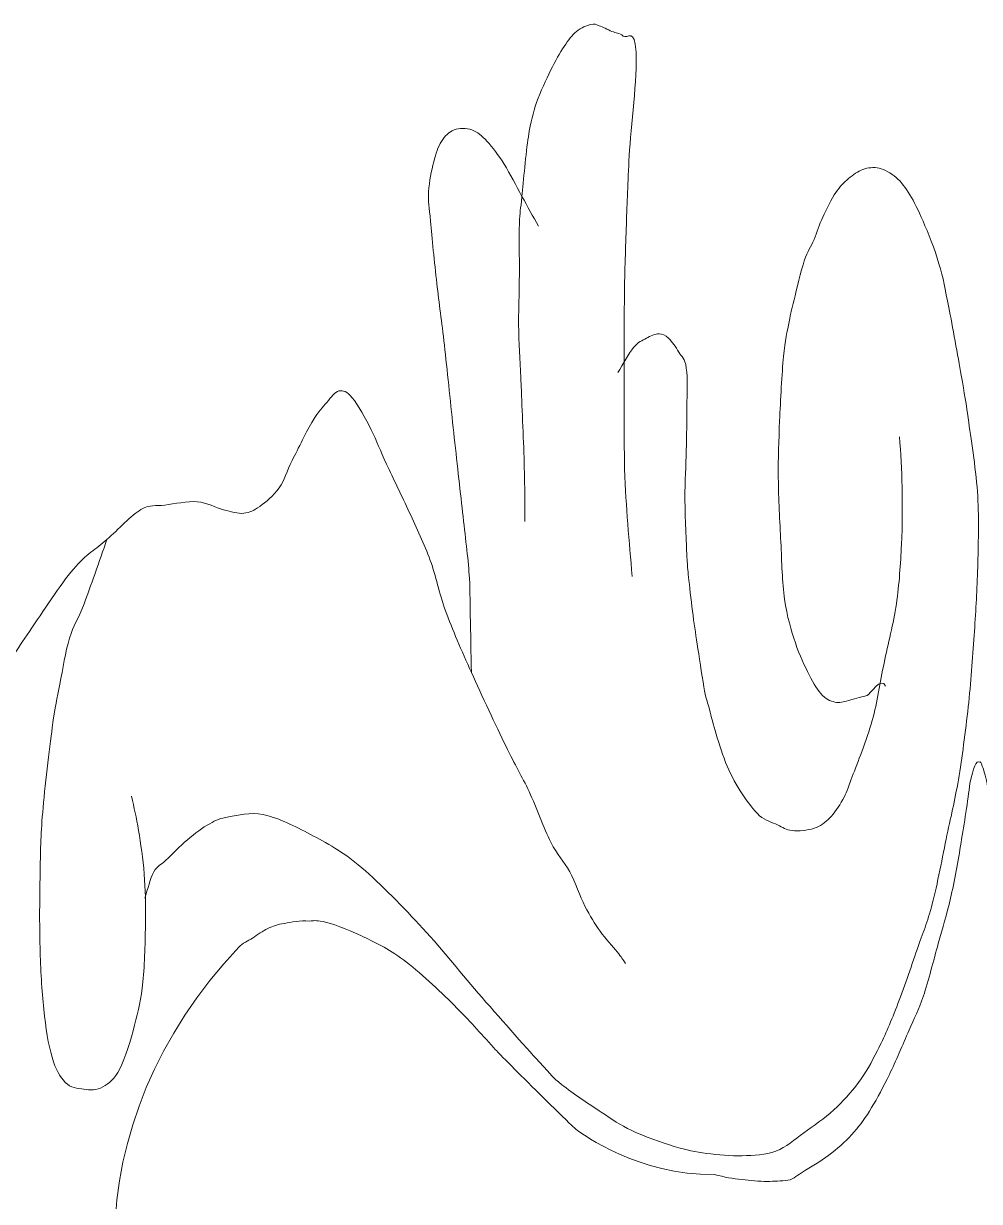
# Model space of a CAD drawing. Header units: millimetres. Extents: x -201 to 216, y -156 to 135.
# Drawn here: x 30.3 to 43.98, y 30.95 to 47.8 of the extents above; entities that cross this region are included whole.
import ezdxf

# ---------------------------------------------------------------- set-up
doc = ezdxf.new("R2010")
doc.units = ezdxf.units.MM
doc.header["$MEASUREMENT"] = 0
doc.layers.add('Camada 1', color=7, linetype='Continuous')

msp = doc.modelspace()

# ---------------------------------------------------------------- linework, layer by layer
at = {"layer": 'Camada 1', "color": 250, "lineweight": 9}
for points, knots in [([(37.4739, 40.6751), (37.4711, 40.9371), (37.4742, 41.1387), (37.4654, 41.4612), (37.4654, 41.4612), (37.4565, 41.7836), (37.4342, 42.2855), (37.4208, 42.6076), (37.4208, 42.6076), (37.4074, 42.9297), (37.3894, 43.1248), (37.3851, 43.3937), (37.3851, 43.3937), (37.3807, 43.6625), (37.3931, 43.956), (37.3948, 44.2125), (37.3948, 44.2125), (37.3965, 44.4691), (37.3891, 44.7453), (37.3953, 44.9331), (37.3953, 44.9331), (37.4016, 45.121), (37.4106, 45.1187), (37.432, 45.3262), (37.432, 45.3262), (37.4533, 45.5336), (37.4879, 45.9508), (37.5234, 46.1778), (37.5234, 46.1778), (37.559, 46.4048), (37.5883, 46.5092), (37.6419, 46.6691), (37.6419, 46.6691), (37.6956, 46.829), (37.7766, 46.9938), (37.8421, 47.1277), (37.8421, 47.1277), (37.9076, 47.2615), (37.9727, 47.3785), (38.0345, 47.4717), (38.0345, 47.4717), (38.0963, 47.5649), (38.1482, 47.6333), (38.2123, 47.6856), (38.2123, 47.6856), (38.2763, 47.7378), (38.3632, 47.7705), (38.4173, 47.7842), (38.4173, 47.7842), (38.4714, 47.798), (38.4856, 47.7843), (38.5357, 47.7678), (38.5357, 47.7678), (38.5858, 47.7514), (38.6602, 47.7102), (38.7178, 47.6856), (38.7178, 47.6856), (38.7755, 47.6609), (38.8237, 47.6694), (38.8817, 47.6198), (38.8817, 47.6198), (38.9397, 47.5701), (39.0456, 47.7527), (39.0637, 47.3894), (39.0637, 47.3894), (39.0817, 47.0261), (38.99, 46.3203), (38.9669, 45.9088), (38.9669, 45.9088), (38.9438, 45.4974), (38.9368, 45.2591), (38.9252, 44.9218), (38.9252, 44.9218), (38.9136, 44.5845), (38.9019, 44.2971), (38.8971, 43.8855), (38.8971, 43.8855), (38.8922, 43.4738), (38.8954, 42.8638), (38.896, 42.4542), (38.896, 42.4542), (38.8966, 42.0447), (38.8924, 41.7316), (38.9006, 41.4284), (38.9006, 41.4284), (38.9089, 41.1252), (38.9275, 40.8991), (38.9455, 40.6423), (38.9455, 40.6423), (38.9634, 40.3855), (38.9875, 40.1401), (39.0085, 39.889)], [0, 0, 0, 0, 0.0416667, 0.0416667, 0.0416667, 0.0416667, 0.0833333, 0.0833333, 0.0833333, 0.0833333, 0.125, 0.125, 0.125, 0.125, 0.1666667, 0.1666667, 0.1666667, 0.1666667, 0.2083333, 0.2083333, 0.2083333, 0.2083333, 0.25, 0.25, 0.25, 0.25, 0.2916667, 0.2916667, 0.2916667, 0.2916667, 0.3333333, 0.3333333, 0.3333333, 0.3333333, 0.375, 0.375, 0.375, 0.375, 0.4166667, 0.4166667, 0.4166667, 0.4166667, 0.4583333, 0.4583333, 0.4583333, 0.4583333, 0.5, 0.5, 0.5, 0.5, 0.5416667, 0.5416667, 0.5416667, 0.5416667, 0.5833333, 0.5833333, 0.5833333, 0.5833333, 0.625, 0.625, 0.625, 0.625, 0.6666667, 0.6666667, 0.6666667, 0.6666667, 0.7083333, 0.7083333, 0.7083333, 0.7083333, 0.75, 0.75, 0.75, 0.75, 0.7916667, 0.7916667, 0.7916667, 0.7916667, 0.8333333, 0.8333333, 0.8333333, 0.8333333, 0.875, 0.875, 0.875, 0.875, 0.9166667, 0.9166667, 0.9166667, 0.9166667, 1, 1, 1, 1]), ([(37.6678, 44.9004), (37.5892, 45.0423), (37.5136, 45.1788), (37.432, 45.3262), (37.432, 45.3262), (37.3503, 45.4736), (37.2612, 45.6536), (37.178, 45.7847), (37.178, 45.7847), (37.0947, 45.9159), (37.0103, 46.0302), (36.9329, 46.1123), (36.9329, 46.1123), (36.8556, 46.1944), (36.7942, 46.2487), (36.715, 46.2761), (36.715, 46.2761), (36.6359, 46.3034), (36.5339, 46.3035), (36.4607, 46.2761), (36.4607, 46.2761), (36.3875, 46.2486), (36.3283, 46.1902), (36.2789, 46.1123), (36.2789, 46.1123), (36.2294, 46.0344), (36.2006, 45.9397), (36.1697, 45.8175), (36.1697, 45.8175), (36.1387, 45.6952), (36.1049, 45.545), (36.0967, 45.3917), (36.0967, 45.3917), (36.0884, 45.2383), (36.1041, 45.1845), (36.1236, 44.9659), (36.1236, 44.9659), (36.1431, 44.7472), (36.1807, 44.3764), (36.2138, 44.0815), (36.2138, 44.0815), (36.2469, 43.7866), (36.283, 43.5411), (36.3221, 43.1971), (36.3221, 43.1971), (36.3612, 42.8532), (36.4063, 42.4056), (36.4484, 42.018), (36.4484, 42.018), (36.4905, 41.6304), (36.5371, 41.2155), (36.5747, 40.8716), (36.5747, 40.8716), (36.6123, 40.5277), (36.6543, 40.2132), (36.6739, 39.9545), (36.6739, 39.9545), (36.6936, 39.6957), (36.6858, 39.5723), (36.6916, 39.3321), (36.6916, 39.3321), (36.6975, 39.0919), (36.7033, 38.7862), (36.7092, 38.5133)], [0, 0, 0, 0, 0.0588235, 0.0588235, 0.0588235, 0.0588235, 0.1176471, 0.1176471, 0.1176471, 0.1176471, 0.1764706, 0.1764706, 0.1764706, 0.1764706, 0.2352941, 0.2352941, 0.2352941, 0.2352941, 0.2941176, 0.2941176, 0.2941176, 0.2941176, 0.3529412, 0.3529412, 0.3529412, 0.3529412, 0.4117647, 0.4117647, 0.4117647, 0.4117647, 0.4705882, 0.4705882, 0.4705882, 0.4705882, 0.5294118, 0.5294118, 0.5294118, 0.5294118, 0.5882353, 0.5882353, 0.5882353, 0.5882353, 0.6470588, 0.6470588, 0.6470588, 0.6470588, 0.7058824, 0.7058824, 0.7058824, 0.7058824, 0.7647059, 0.7647059, 0.7647059, 0.7647059, 0.8235294, 0.8235294, 0.8235294, 0.8235294, 0.8823529, 0.8823529, 0.8823529, 0.8823529, 1, 1, 1, 1]), ([(42.6318, 38.3167), (42.5746, 38.4709), (42.4092, 38.1966), (42.3683, 38.1857), (42.3683, 38.1857), (42.3274, 38.1748), (42.1956, 38.1366), (42.123, 38.1202), (42.123, 38.1202), (42.0503, 38.1038), (41.9975, 38.0765), (41.9322, 38.0875), (41.9322, 38.0875), (41.8668, 38.0984), (41.798, 38.1196), (41.7324, 38.1857), (41.7324, 38.1857), (41.6668, 38.2518), (41.6071, 38.3546), (41.5419, 38.4805), (41.5419, 38.4805), (41.4767, 38.6065), (41.4018, 38.7573), (41.3424, 38.9391), (41.3424, 38.9391), (41.2829, 39.1209), (41.2241, 39.3137), (41.1884, 39.5614), (41.1884, 39.5614), (41.1527, 39.8091), (41.1494, 40.0906), (41.1345, 40.3803), (41.1345, 40.3803), (41.1196, 40.6699), (41.1017, 41.0063), (41.0989, 41.2974), (41.0989, 41.2974), (41.0961, 41.5885), (41.1053, 41.8263), (41.1176, 42.1163), (41.1176, 42.1163), (41.13, 42.4062), (41.15, 42.7946), (41.1728, 43.0334), (41.1728, 43.0334), (41.1957, 43.2721), (41.2282, 43.3967), (41.2535, 43.5324), (41.2535, 43.5324), (41.2788, 43.6681), (41.2882, 43.6997), (41.3243, 43.845), (41.3243, 43.845), (41.3605, 43.9904), (41.4226, 44.2591), (41.4705, 44.4043), (41.4705, 44.4043), (41.5185, 44.5494), (41.5655, 44.6044), (41.6096, 44.7086), (41.6096, 44.7086), (41.6537, 44.8128), (41.6829, 44.9169), (41.7351, 45.0294), (41.7351, 45.0294), (41.7873, 45.1419), (41.8603, 45.2903), (41.9221, 45.3824), (41.9221, 45.3824), (41.9839, 45.4745), (42.0398, 45.5249), (42.1044, 45.5798), (42.1044, 45.5798), (42.169, 45.6347), (42.2363, 45.6868), (42.3094, 45.7114), (42.3094, 45.7114), (42.3825, 45.7361), (42.4625, 45.7471), (42.5417, 45.7279), (42.5417, 45.7279), (42.6209, 45.7087), (42.7099, 45.6596), (42.783, 45.5963), (42.783, 45.5963), (42.8561, 45.533), (42.914, 45.4541), (42.9786, 45.3496), (42.9786, 45.3496), (43.0432, 45.2451), (43.0997, 45.1361), (43.1696, 44.9712), (43.1696, 44.9712), (43.2394, 44.8064), (43.335, 44.5697), (43.3968, 44.3626), (43.3968, 44.3626), (43.4586, 44.1554), (43.4845, 44.0036), (43.5375, 43.7374), (43.5375, 43.7374), (43.5905, 43.4712), (43.6668, 43.0411), (43.7144, 42.7669), (43.7144, 42.7669), (43.762, 42.4926), (43.7837, 42.3814), (43.8232, 42.0924), (43.8232, 42.0924), (43.8627, 41.8033), (43.9294, 41.3881), (43.951, 41.0354), (43.951, 41.0354), (43.9727, 40.6826), (43.9581, 40.3432), (43.9503, 40.02), (43.9503, 40.02), (43.9424, 39.6967), (43.9256, 39.4253), (43.9042, 39.1029), (43.9042, 39.1029), (43.8827, 38.7804), (43.8584, 38.4324), (43.8216, 38.0875), (43.8216, 38.0875), (43.7849, 37.7426), (43.7365, 37.3574), (43.6846, 37.0393), (43.6846, 37.0393), (43.6327, 36.7212), (43.5752, 36.4934), (43.5114, 36.1877), (43.5114, 36.1877), (43.4475, 35.882), (43.3735, 35.4797), (43.3017, 35.2051), (43.3017, 35.2051), (43.2299, 34.9305), (43.1681, 34.7957), (43.0832, 34.55), (43.0832, 34.55), (42.9982, 34.3043), (42.886, 33.9715), (42.7919, 33.7311), (42.7919, 33.7311), (42.6977, 33.4907), (42.61, 33.2892), (42.5189, 33.1088), (42.5189, 33.1088), (42.4277, 32.9284), (42.3508, 32.7925), (42.246, 32.6502), (42.246, 32.6502), (42.1412, 32.508), (42.0219, 32.3774), (41.8914, 32.2572), (41.8914, 32.2572), (41.761, 32.137), (41.6021, 32.0279), (41.4643, 31.9296), (41.4643, 31.9296), (41.3264, 31.8314), (41.2116, 31.7223), (41.0644, 31.6676), (41.0644, 31.6676), (40.9171, 31.6129), (40.7479, 31.6076), (40.5829, 31.6021), (40.5829, 31.6021), (40.4178, 31.5966), (40.2362, 31.613), (40.0742, 31.6349), (40.0742, 31.6349), (39.9122, 31.6567), (39.7896, 31.6785), (39.611, 31.7331), (39.611, 31.7331), (39.4323, 31.7877), (39.1766, 31.8805), (39.0025, 31.9624), (39.0025, 31.9624), (38.8284, 32.0443), (38.7331, 32.1153), (38.5667, 32.2244), (38.5667, 32.2244), (38.4002, 32.3336), (38.1522, 32.4974), (38.0038, 32.6175), (38.0038, 32.6175), (37.8554, 32.7376), (37.8767, 32.7267), (37.677, 32.945), (37.677, 32.945), (37.4773, 33.1634), (37.0916, 33.6001), (36.8057, 33.9277), (36.8057, 33.9277), (36.5198, 34.2552), (36.2476, 34.6046), (35.9616, 34.9103), (35.9616, 34.9103), (35.6756, 35.216), (35.3567, 35.5434), (35.0902, 35.7619), (35.0902, 35.7619), (34.8236, 35.9805), (34.5909, 36.1004), (34.3638, 36.2205), (34.3638, 36.2205), (34.1367, 36.3406), (33.9162, 36.4443), (33.7281, 36.4825), (33.7281, 36.4825), (33.54, 36.5207), (33.3648, 36.4716), (33.2376, 36.4497), (33.2376, 36.4497), (33.1103, 36.4279), (33.0635, 36.4061), (32.965, 36.3515), (32.965, 36.3515), (32.8664, 36.2969), (32.7514, 36.2096), (32.6469, 36.1222), (32.6469, 36.1222), (32.5423, 36.0349), (32.4181, 35.9038), (32.3378, 35.8274), (32.3378, 35.8274), (32.2575, 35.751), (32.2162, 35.7558), (32.1651, 35.6636), (32.1651, 35.6636), (32.1139, 35.5715), (32.0801, 35.4125), (32.0376, 35.287)], [0, 0, 0, 0, 0.0166667, 0.0166667, 0.0166667, 0.0166667, 0.0333333, 0.0333333, 0.0333333, 0.0333333, 0.05, 0.05, 0.05, 0.05, 0.0666667, 0.0666667, 0.0666667, 0.0666667, 0.0833333, 0.0833333, 0.0833333, 0.0833333, 0.1, 0.1, 0.1, 0.1, 0.1166667, 0.1166667, 0.1166667, 0.1166667, 0.1333333, 0.1333333, 0.1333333, 0.1333333, 0.15, 0.15, 0.15, 0.15, 0.1666667, 0.1666667, 0.1666667, 0.1666667, 0.1833333, 0.1833333, 0.1833333, 0.1833333, 0.2, 0.2, 0.2, 0.2, 0.2166667, 0.2166667, 0.2166667, 0.2166667, 0.2333333, 0.2333333, 0.2333333, 0.2333333, 0.25, 0.25, 0.25, 0.25, 0.2666667, 0.2666667, 0.2666667, 0.2666667, 0.2833333, 0.2833333, 0.2833333, 0.2833333, 0.3, 0.3, 0.3, 0.3, 0.3166667, 0.3166667, 0.3166667, 0.3166667, 0.3333333, 0.3333333, 0.3333333, 0.3333333, 0.35, 0.35, 0.35, 0.35, 0.3666667, 0.3666667, 0.3666667, 0.3666667, 0.3833333, 0.3833333, 0.3833333, 0.3833333, 0.4, 0.4, 0.4, 0.4, 0.4166667, 0.4166667, 0.4166667, 0.4166667, 0.4333333, 0.4333333, 0.4333333, 0.4333333, 0.45, 0.45, 0.45, 0.45, 0.4666667, 0.4666667, 0.4666667, 0.4666667, 0.4833333, 0.4833333, 0.4833333, 0.4833333, 0.5, 0.5, 0.5, 0.5, 0.5166667, 0.5166667, 0.5166667, 0.5166667, 0.5333333, 0.5333333, 0.5333333, 0.5333333, 0.55, 0.55, 0.55, 0.55, 0.5666667, 0.5666667, 0.5666667, 0.5666667, 0.5833333, 0.5833333, 0.5833333, 0.5833333, 0.6, 0.6, 0.6, 0.6, 0.6166667, 0.6166667, 0.6166667, 0.6166667, 0.6333333, 0.6333333, 0.6333333, 0.6333333, 0.65, 0.65, 0.65, 0.65, 0.6666667, 0.6666667, 0.6666667, 0.6666667, 0.6833333, 0.6833333, 0.6833333, 0.6833333, 0.7, 0.7, 0.7, 0.7, 0.7166667, 0.7166667, 0.7166667, 0.7166667, 0.7333333, 0.7333333, 0.7333333, 0.7333333, 0.75, 0.75, 0.75, 0.75, 0.7666667, 0.7666667, 0.7666667, 0.7666667, 0.7833333, 0.7833333, 0.7833333, 0.7833333, 0.8, 0.8, 0.8, 0.8, 0.8166667, 0.8166667, 0.8166667, 0.8166667, 0.8333333, 0.8333333, 0.8333333, 0.8333333, 0.85, 0.85, 0.85, 0.85, 0.8666667, 0.8666667, 0.8666667, 0.8666667, 0.8833333, 0.8833333, 0.8833333, 0.8833333, 0.9, 0.9, 0.9, 0.9, 0.9166667, 0.9166667, 0.9166667, 0.9166667, 0.9333333, 0.9333333, 0.9333333, 0.9333333, 0.95, 0.95, 0.95, 0.95, 0.9666667, 0.9666667, 0.9666667, 0.9666667, 1, 1, 1, 1]), ([(38.8017, 42.8041), (38.8775, 42.9242), (38.9605, 43.0821), (39.0291, 43.1644), (39.0291, 43.1644), (39.0977, 43.2467), (39.1503, 43.2627), (39.2109, 43.2954), (39.2109, 43.2954), (39.2715, 43.3282), (39.3393, 43.3609), (39.3926, 43.3609), (39.3926, 43.3609), (39.446, 43.3609), (39.4816, 43.3393), (39.5288, 43.2954), (39.5288, 43.2954), (39.576, 43.2515), (39.6316, 43.17), (39.674, 43.0989), (39.674, 43.0989), (39.7165, 43.0277), (39.7607, 43.018), (39.7829, 42.8696), (39.7829, 42.8696), (39.805, 42.7212), (39.7917, 42.5096), (39.7915, 42.3128), (39.7915, 42.3128), (39.7914, 42.116), (39.7867, 41.9088), (39.782, 41.6904), (39.782, 41.6904), (39.7773, 41.4721), (39.7617, 41.2564), (39.7633, 41.0026), (39.7633, 41.0026), (39.7649, 40.7488), (39.7818, 40.3723), (39.7914, 40.1764), (39.7914, 40.1764), (39.8011, 39.9806), (39.8061, 39.9723), (39.8208, 39.831), (39.8208, 39.831), (39.8355, 39.6896), (39.8581, 39.4925), (39.8796, 39.3292), (39.8796, 39.3292), (39.9011, 39.1659), (39.9223, 39.0317), (39.9498, 38.8521), (39.9498, 38.8521), (39.9774, 38.6726), (40.0177, 38.3964), (40.045, 38.2516), (40.045, 38.2516), (40.0724, 38.1069), (40.0859, 38.0913), (40.1131, 37.9884), (40.1131, 37.9884), (40.1404, 37.8856), (40.166, 37.7703), (40.2085, 37.6343), (40.2085, 37.6343), (40.2509, 37.4983), (40.3051, 37.317), (40.3675, 37.1737), (40.3675, 37.1737), (40.43, 37.0304), (40.5038, 36.897), (40.5813, 36.7789), (40.5813, 36.7789), (40.6588, 36.6607), (40.747, 36.5405), (40.8315, 36.4662), (40.8315, 36.4662), (40.9161, 36.3919), (41.0091, 36.3702), (41.0864, 36.3346), (41.0864, 36.3346), (41.1638, 36.299), (41.2084, 36.2606), (41.2959, 36.2524), (41.2959, 36.2524), (41.3833, 36.2443), (41.5203, 36.2551), (41.6101, 36.2853), (41.6101, 36.2853), (41.7, 36.3155), (41.7647, 36.3645), (41.8334, 36.4334), (41.8334, 36.4334), (41.9021, 36.5022), (41.966, 36.5973), (42.0203, 36.6966), (42.0203, 36.6966), (42.0745, 36.7958), (42.087, 36.8373), (42.1572, 37.0256), (42.1572, 37.0256), (42.2273, 37.2138), (42.3643, 37.5524), (42.4407, 37.8254), (42.4407, 37.8254), (42.5171, 38.0985), (42.554, 38.3717), (42.6117, 38.6501), (42.6117, 38.6501), (42.6695, 38.9286), (42.7451, 39.2089), (42.7871, 39.4959), (42.7871, 39.4959), (42.8292, 39.7829), (42.8465, 40.0669), (42.8604, 40.3475), (42.8604, 40.3475), (42.8744, 40.6282), (42.8745, 40.9083), (42.8701, 41.1664), (42.8701, 41.1664), (42.8658, 41.4244), (42.8463, 41.6468), (42.8344, 41.887)], [0, 0, 0, 0, 0.03125, 0.03125, 0.03125, 0.03125, 0.0625, 0.0625, 0.0625, 0.0625, 0.09375, 0.09375, 0.09375, 0.09375, 0.125, 0.125, 0.125, 0.125, 0.15625, 0.15625, 0.15625, 0.15625, 0.1875, 0.1875, 0.1875, 0.1875, 0.21875, 0.21875, 0.21875, 0.21875, 0.25, 0.25, 0.25, 0.25, 0.28125, 0.28125, 0.28125, 0.28125, 0.3125, 0.3125, 0.3125, 0.3125, 0.34375, 0.34375, 0.34375, 0.34375, 0.375, 0.375, 0.375, 0.375, 0.40625, 0.40625, 0.40625, 0.40625, 0.4375, 0.4375, 0.4375, 0.4375, 0.46875, 0.46875, 0.46875, 0.46875, 0.5, 0.5, 0.5, 0.5, 0.53125, 0.53125, 0.53125, 0.53125, 0.5625, 0.5625, 0.5625, 0.5625, 0.59375, 0.59375, 0.59375, 0.59375, 0.625, 0.625, 0.625, 0.625, 0.65625, 0.65625, 0.65625, 0.65625, 0.6875, 0.6875, 0.6875, 0.6875, 0.71875, 0.71875, 0.71875, 0.71875, 0.75, 0.75, 0.75, 0.75, 0.78125, 0.78125, 0.78125, 0.78125, 0.8125, 0.8125, 0.8125, 0.8125, 0.84375, 0.84375, 0.84375, 0.84375, 0.875, 0.875, 0.875, 0.875, 0.90625, 0.90625, 0.90625, 0.90625, 0.9375, 0.9375, 0.9375, 0.9375, 1, 1, 1, 1]), ([(26.2882, 36.3515), (26.2609, 36.2095), (26.2307, 36.1074), (26.2061, 35.9257), (26.2061, 35.9257), (26.1816, 35.744), (26.15, 35.4888), (26.1421, 35.2706), (26.1421, 35.2706), (26.1342, 35.0524), (26.1431, 34.8586), (26.1598, 34.6483), (26.1598, 34.6483), (26.1765, 34.4379), (26.2006, 34.1599), (26.2411, 34.0259), (26.2411, 34.0259), (26.2815, 33.892), (26.3152, 33.9768), (26.3772, 33.9277), (26.3772, 33.9277), (26.4393, 33.8785), (26.5215, 33.7532), (26.6133, 33.7311), (26.6133, 33.7311), (26.705, 33.7091), (26.8219, 33.7474), (26.9222, 33.7966), (26.9222, 33.7966), (27.0224, 33.8459), (27.0826, 33.8894), (27.213, 34.0259), (27.213, 34.0259), (27.3435, 34.1625), (27.531, 34.3696), (27.704, 34.6155), (27.704, 34.6155), (27.877, 34.8615), (28.0934, 35.2213), (28.2497, 35.4999), (28.2497, 35.4999), (28.406, 35.7785), (28.4786, 35.9911), (28.6409, 36.286), (28.6409, 36.286), (28.8032, 36.5809), (29.0139, 36.9247), (29.223, 37.2686), (29.223, 37.2686), (29.4322, 37.6125), (29.7021, 38.0438), (29.8961, 38.3495), (29.8961, 38.3495), (30.0901, 38.6552), (30.2006, 38.829), (30.3872, 39.1029), (30.3872, 39.1029), (30.5737, 39.3767), (30.8303, 39.773), (31.0155, 39.9925), (31.0155, 39.9925), (31.2007, 40.2119), (31.3353, 40.2751), (31.4961, 40.4172), (31.4961, 40.4172), (31.657, 40.5593), (31.842, 40.7633), (31.9805, 40.8454), (31.9805, 40.8454), (32.1189, 40.9274), (32.1888, 40.8893), (32.3234, 40.9079), (32.3234, 40.9079), (32.458, 40.9266), (32.6481, 40.9682), (32.7879, 40.9573), (32.7879, 40.9573), (32.9278, 40.9464), (33.0505, 40.8695), (33.1613, 40.8421), (33.1613, 40.8421), (33.2721, 40.8148), (33.3659, 40.7845), (33.4527, 40.7927), (33.4527, 40.7927), (33.5395, 40.8009), (33.596, 40.831), (33.6805, 40.8915), (33.6805, 40.8915), (33.765, 40.9519), (33.8803, 41.044), (33.9585, 41.1547), (33.9585, 41.1547), (34.0367, 41.2653), (34.0651, 41.3892), (34.1455, 41.5495), (34.1455, 41.5495), (34.2259, 41.7097), (34.3582, 41.9778), (34.4409, 42.1163), (34.4409, 42.1163), (34.5237, 42.2547), (34.5788, 42.3073), (34.641, 42.3783), (34.641, 42.3783), (34.7031, 42.4493), (34.7519, 42.5309), (34.8137, 42.5421), (34.8137, 42.5421), (34.8755, 42.5532), (34.9264, 42.5375), (35.0044, 42.4438), (35.0044, 42.4438), (35.0823, 42.3501), (35.1948, 42.1438), (35.2765, 41.9852), (35.2765, 41.9852), (35.3583, 41.8266), (35.4035, 41.6904), (35.4942, 41.4939), (35.4942, 41.4939), (35.5849, 41.2974), (35.7164, 41.0354), (35.8207, 40.8061), (35.8207, 40.8061), (35.925, 40.5768), (36.0335, 40.3539), (36.1199, 40.1182), (36.1199, 40.1182), (36.2064, 39.8826), (36.2389, 39.6659), (36.3374, 39.3976), (36.3374, 39.3976), (36.4359, 39.1294), (36.5656, 38.8354), (36.7092, 38.5133), (36.7092, 38.5133), (36.8528, 38.1912), (37.0614, 37.749), (37.1989, 37.4651), (37.1989, 37.4651), (37.3365, 37.1813), (37.4272, 37.0394), (37.5346, 36.81), (37.5346, 36.81), (37.642, 36.5807), (37.7458, 36.2811), (37.8429, 36.0895), (37.8429, 36.0895), (37.9399, 35.8978), (38.0332, 35.8169), (38.1151, 35.6636), (38.1151, 35.6636), (38.1969, 35.5104), (38.26, 35.3146), (38.3327, 35.1723), (38.3327, 35.1723), (38.4054, 35.0301), (38.4732, 34.9213), (38.5505, 34.812), (38.5505, 34.812), (38.6277, 34.7028), (38.735, 34.5937), (38.7955, 34.5172), (38.7955, 34.5172), (38.856, 34.4408), (38.8742, 34.4081), (38.9135, 34.3535)], [0, 0, 0, 0, 0.0232558, 0.0232558, 0.0232558, 0.0232558, 0.0465116, 0.0465116, 0.0465116, 0.0465116, 0.0697674, 0.0697674, 0.0697674, 0.0697674, 0.0930233, 0.0930233, 0.0930233, 0.0930233, 0.1162791, 0.1162791, 0.1162791, 0.1162791, 0.1395349, 0.1395349, 0.1395349, 0.1395349, 0.1627907, 0.1627907, 0.1627907, 0.1627907, 0.1860465, 0.1860465, 0.1860465, 0.1860465, 0.2093023, 0.2093023, 0.2093023, 0.2093023, 0.2325581, 0.2325581, 0.2325581, 0.2325581, 0.255814, 0.255814, 0.255814, 0.255814, 0.2790698, 0.2790698, 0.2790698, 0.2790698, 0.3023256, 0.3023256, 0.3023256, 0.3023256, 0.3255814, 0.3255814, 0.3255814, 0.3255814, 0.3488372, 0.3488372, 0.3488372, 0.3488372, 0.372093, 0.372093, 0.372093, 0.372093, 0.3953488, 0.3953488, 0.3953488, 0.3953488, 0.4186047, 0.4186047, 0.4186047, 0.4186047, 0.4418605, 0.4418605, 0.4418605, 0.4418605, 0.4651163, 0.4651163, 0.4651163, 0.4651163, 0.4883721, 0.4883721, 0.4883721, 0.4883721, 0.5116279, 0.5116279, 0.5116279, 0.5116279, 0.5348837, 0.5348837, 0.5348837, 0.5348837, 0.5581395, 0.5581395, 0.5581395, 0.5581395, 0.5813953, 0.5813953, 0.5813953, 0.5813953, 0.6046512, 0.6046512, 0.6046512, 0.6046512, 0.627907, 0.627907, 0.627907, 0.627907, 0.6511628, 0.6511628, 0.6511628, 0.6511628, 0.6744186, 0.6744186, 0.6744186, 0.6744186, 0.6976744, 0.6976744, 0.6976744, 0.6976744, 0.7209302, 0.7209302, 0.7209302, 0.7209302, 0.744186, 0.744186, 0.744186, 0.744186, 0.7674419, 0.7674419, 0.7674419, 0.7674419, 0.7906977, 0.7906977, 0.7906977, 0.7906977, 0.8139535, 0.8139535, 0.8139535, 0.8139535, 0.8372093, 0.8372093, 0.8372093, 0.8372093, 0.8604651, 0.8604651, 0.8604651, 0.8604651, 0.8837209, 0.8837209, 0.8837209, 0.8837209, 0.9069767, 0.9069767, 0.9069767, 0.9069767, 0.9302326, 0.9302326, 0.9302326, 0.9302326, 0.9534884, 0.9534884, 0.9534884, 0.9534884, 1, 1, 1, 1]), ([(31.8479, 36.7445), (31.8811, 36.5808), (31.9172, 36.4396), (31.9475, 36.2532), (31.9475, 36.2532), (31.9778, 36.0668), (32.012, 35.8526), (32.0288, 35.6309), (32.0288, 35.6309), (32.0455, 35.4092), (32.0496, 35.2016), (32.0464, 34.943), (32.0464, 34.943), (32.0432, 34.6845), (32.036, 34.3433), (32.0094, 34.0914), (32.0094, 34.0914), (31.9829, 33.8395), (31.9461, 33.6785), (31.8909, 33.4691), (31.8909, 33.4691), (31.8357, 33.2597), (31.7588, 32.9972), (31.6815, 32.8468), (31.6815, 32.8468), (31.6041, 32.6964), (31.5231, 32.6343), (31.436, 32.5847), (31.436, 32.5847), (31.349, 32.5352), (31.253, 32.5411), (31.1635, 32.552), (31.1635, 32.552), (31.074, 32.5629), (30.9771, 32.5725), (30.9001, 32.6502), (30.9001, 32.6502), (30.8231, 32.728), (30.7628, 32.8295), (30.7096, 33.0105), (30.7096, 33.0105), (30.6564, 33.1916), (30.621, 33.4326), (30.592, 33.6984), (30.592, 33.6984), (30.5631, 33.9641), (30.5471, 34.2588), (30.5382, 34.5828), (30.5382, 34.5828), (30.5293, 34.9067), (30.5327, 35.308), (30.539, 35.6309), (30.539, 35.6309), (30.5453, 35.9538), (30.5468, 36.1635), (30.576, 36.5153), (30.576, 36.5153), (30.6052, 36.867), (30.6719, 37.4204), (30.7132, 37.7272), (30.7132, 37.7272), (30.7544, 38.0339), (30.7816, 38.1365), (30.8226, 38.3495), (30.8226, 38.3495), (30.8637, 38.5625), (30.9009, 38.8106), (30.9594, 39.0046), (30.9594, 39.0046), (31.0179, 39.1986), (31.0792, 39.2603), (31.1687, 39.4959), (31.1687, 39.4959), (31.2582, 39.7315), (31.387, 40.11), (31.4961, 40.4172)], [0, 0, 0, 0, 0.05, 0.05, 0.05, 0.05, 0.1, 0.1, 0.1, 0.1, 0.15, 0.15, 0.15, 0.15, 0.2, 0.2, 0.2, 0.2, 0.25, 0.25, 0.25, 0.25, 0.3, 0.3, 0.3, 0.3, 0.35, 0.35, 0.35, 0.35, 0.4, 0.4, 0.4, 0.4, 0.45, 0.45, 0.45, 0.45, 0.5, 0.5, 0.5, 0.5, 0.55, 0.55, 0.55, 0.55, 0.6, 0.6, 0.6, 0.6, 0.65, 0.65, 0.65, 0.65, 0.7, 0.7, 0.7, 0.7, 0.75, 0.75, 0.75, 0.75, 0.8, 0.8, 0.8, 0.8, 0.85, 0.85, 0.85, 0.85, 0.9, 0.9, 0.9, 0.9, 1, 1, 1, 1])]:
    msp.add_open_spline(points, degree=3, knots=knots, dxfattribs=at)
at = {"layer": 'Camada 1', "color": 240, "lineweight": 9}
msp.add_open_spline([(33.2309, 26.5756), (33.2856, 26.5224), (33.3577, 26.4853), (33.42, 26.448), (33.42, 26.448), (33.4933, 26.3945), (33.5619, 26.348), (33.6374, 26.3103), (33.6374, 26.3103), (33.7129, 26.2726), (33.7674, 26.251), (33.8693, 26.2354), (33.8693, 26.2354), (33.9712, 26.2199), (34.0894, 26.1909), (34.2279, 26.2023), (34.2279, 26.2023), (34.289, 26.1978), (34.3065, 26.1898), (34.421, 26.2105), (34.421, 26.2105), (34.5355, 26.231), (34.7729, 26.3186), (34.9684, 26.4101), (34.9684, 26.4101), (35.1639, 26.5015), (35.3644, 26.5928), (35.5936, 26.7592), (35.5936, 26.7592), (35.8229, 26.9257), (36.1205, 27.1972), (36.3428, 27.4078), (36.3428, 27.4078), (36.5651, 27.6184), (36.7328, 27.8064), (36.9287, 28.012), (36.9287, 28.012), (37.0068, 28.0909), (36.9966, 28.0836), (37.1649, 28.2469), (37.1649, 28.2469), (37.3333, 28.4101), (37.7777, 28.8368), (37.9484, 28.9951), (37.9484, 28.9951), (38.1192, 29.1535), (38.1107, 29.1531), (38.2071, 29.2211), (38.2071, 29.2211), (38.3987, 29.3414), (39.312, 29.7497), (39.6214, 29.8759), (39.6214, 29.8759), (39.6458, 29.8861), (40.2616, 30.2174), (40.9521, 29.9271), (40.9521, 29.9271), (41.2633, 29.918), (41.2125, 29.9215), (41.4563, 29.7684), (41.4563, 29.7684), (41.5754, 29.6936), (41.7128, 29.6105), (41.8255, 29.519), (41.8255, 29.519), (41.9382, 29.4274), (42.0416, 29.3279), (42.1323, 29.2197), (42.1323, 29.2197), (42.2231, 29.1113), (42.2897, 29.0078), (42.3688, 28.8704), (42.3688, 28.8704), (42.4479, 28.733), (42.524, 28.5796), (42.6058, 28.3964), (42.6058, 28.3964), (42.6877, 28.2134), (42.7852, 27.96), (42.8592, 27.7729), (42.8592, 27.7729), (42.9331, 27.5859), (42.9867, 27.4832), (43.0494, 27.2741), (43.0494, 27.2741), (43.112, 27.0649), (43.1769, 26.7585), (43.2328, 26.5258), (43.2328, 26.5258), (43.2885, 26.2929), (43.3387, 26.1194), (43.3844, 25.8772), (43.3844, 25.8772), (43.43, 25.6349), (43.4728, 25.3417), (43.5053, 25.079), (43.5053, 25.079), (43.5379, 24.8163), (43.5807, 24.4784), (43.6, 24.2329), (43.6, 24.2329), (43.6405, 24.0056), (43.6784, 23.8986), (43.7247, 23.9291), (43.7247, 23.9291), (43.7389, 23.9136), (43.752, 23.9344), (43.7654, 23.986), (43.7654, 23.986), (43.7897, 24.0365), (43.8167, 24.1181), (43.8474, 24.2329), (43.8474, 24.2329), (43.876, 24.4784), (43.9316, 24.8163), (43.9741, 25.079), (43.9741, 25.079), (44.0166, 25.3417), (44.0704, 25.6349), (44.1252, 25.8772), (44.1252, 25.8772), (44.18, 26.1194), (44.2367, 26.2929), (44.3013, 26.5258), (44.3013, 26.5258), (44.366, 26.7585), (44.4425, 27.0649), (44.513, 27.2741), (44.513, 27.2741), (44.5835, 27.4832), (44.641, 27.5859), (44.722, 27.7729), (44.722, 27.7729), (44.803, 27.96), (44.9102, 28.2134), (44.999, 28.3964), (44.999, 28.3964), (45.0877, 28.5796), (45.1696, 28.733), (45.2539, 28.8704), (45.2539, 28.8704), (45.3382, 29.0078), (45.4087, 29.1113), (45.5036, 29.2197), (45.5036, 29.2197), (45.5984, 29.3279), (45.7055, 29.4274), (45.8217, 29.519), (45.8217, 29.519), (45.9379, 29.6105), (46.0784, 29.6936), (46.2004, 29.7684), (46.2004, 29.7684), (46.2766, 29.8152), (46.3452, 29.8651), (46.4172, 29.9061), (46.4172, 29.9061), (46.5121, 29.9214), (46.6121, 29.9242), (46.7105, 29.9271), (46.7105, 29.9271), (46.7105, 29.9271), (46.7451, 29.9279), (46.7451, 29.9279), (46.7451, 29.9279), (46.8655, 29.9267), (46.9791, 29.9173), (47.1064, 29.9021), (47.1064, 29.9021), (47.2337, 29.887), (48.0553, 29.869), (48.2096, 29.8274), (48.2096, 29.8274), (48.3639, 29.7859), (48.5847, 29.7151), (48.7352, 29.6527), (48.7352, 29.6527), (48.8857, 29.5903), (48.9845, 29.5268), (49.112, 29.4532), (49.112, 29.4532), (49.2395, 29.3796), (49.376, 29.3002), (49.4991, 29.2211), (49.4991, 29.2211), (49.593, 29.1531), (49.5845, 29.1535), (49.7492, 28.9951), (49.7492, 28.9951), (49.914, 28.8368), (50.3423, 28.4101), (50.5045, 28.2469), (50.5045, 28.2469), (50.6667, 28.0836), (50.6567, 28.0909), (50.7319, 28.012), (50.7319, 28.012), (50.92, 27.8064), (51.0805, 27.6184), (51.2949, 27.4078), (51.2949, 27.4078), (51.5092, 27.1972), (51.7966, 26.9257), (52.0196, 26.7592), (52.0196, 26.7592), (52.2425, 26.5928), (52.4396, 26.5015), (52.6315, 26.4101), (52.6315, 26.4101), (52.8236, 26.3186), (53.0577, 26.231), (53.1714, 26.2105), (53.1714, 26.2105), (53.2852, 26.1898), (53.303, 26.1978), (53.3642, 26.2023), (53.3642, 26.2023), (53.5023, 26.1909), (53.6216, 26.2199), (53.7241, 26.2354), (53.7241, 26.2354), (53.8266, 26.251), (53.8819, 26.2726), (53.9588, 26.3103), (53.9588, 26.3103), (54.0357, 26.348), (54.1061, 26.3945), (54.1814, 26.448), (54.1814, 26.448), (54.2452, 26.4853), (54.3307, 26.511), (54.3754, 26.5756), (54.3754, 26.5756), (56.5529, 29.729), (56.8415, 31.6988), (54.5267, 34.5858), (54.5267, 34.5858), (54.4787, 34.6457), (54.3999, 34.6761), (54.3376, 34.7134), (54.3376, 34.7134), (54.2643, 34.7669), (54.1957, 34.8133), (54.1202, 34.8511), (54.1202, 34.8511), (54.0446, 34.8888), (53.9902, 34.9104), (53.8883, 34.926), (53.8883, 34.926), (53.7864, 34.9414), (53.6682, 34.9705), (53.5297, 34.9591), (53.5297, 34.9591), (53.4686, 34.9636), (53.4511, 34.9716), (53.3366, 34.9509), (53.3366, 34.9509), (53.2221, 34.9304), (52.9846, 34.8428), (52.7892, 34.7513), (52.7892, 34.7513), (52.5937, 34.6599), (52.3932, 34.5686), (52.164, 34.4022), (52.164, 34.4022), (51.9347, 34.2357), (51.6371, 33.9642), (51.4148, 33.7536), (51.4148, 33.7536), (51.1925, 33.543), (51.0248, 33.355), (50.8289, 33.1494), (50.8289, 33.1494), (50.7508, 33.0705), (50.761, 33.0778), (50.5926, 32.9145), (50.5926, 32.9145), (50.4243, 32.7513), (49.9799, 32.3246), (49.8092, 32.1662), (49.8092, 32.1662), (49.6384, 32.0079), (49.6468, 32.0083), (49.5505, 31.9403), (49.5505, 31.9403), (49.4244, 31.8611), (49.2849, 31.7818), (49.1546, 31.7082), (49.1546, 31.7082), (49.0243, 31.6346), (48.9231, 31.571), (48.7703, 31.5087), (48.7703, 31.5087), (48.6174, 31.4463), (48.3939, 31.3755), (48.2381, 31.334), (48.2381, 31.334), (48.0822, 31.2924), (47.26, 31.2744), (47.132, 31.2593), (47.132, 31.2593), (47.0042, 31.2441), (46.8902, 31.2347), (46.7698, 31.2335), (46.7698, 31.2335), (46.7698, 31.2335), (46.7352, 31.2343), (46.7352, 31.2343), (46.7352, 31.2343), (46.6369, 31.2372), (46.537, 31.24), (46.4427, 31.2553), (46.4427, 31.2553), (46.3722, 31.2963), (46.3055, 31.3462), (46.2311, 31.393), (46.2311, 31.393), (46.1119, 31.4678), (45.9746, 31.5509), (45.8618, 31.6424), (45.8618, 31.6424), (45.7491, 31.734), (45.6457, 31.8334), (45.555, 31.9417), (45.555, 31.9417), (45.4641, 32.05), (45.3976, 32.1535), (45.3185, 32.291), (45.3185, 32.291), (45.2394, 32.4284), (45.1633, 32.5818), (45.0815, 32.765), (45.0815, 32.765), (44.9996, 32.948), (44.902, 33.2014), (44.8281, 33.3885), (44.8281, 33.3885), (44.7542, 33.5755), (44.7006, 33.6782), (44.6379, 33.8873), (44.6379, 33.8873), (44.5753, 34.0965), (44.5104, 34.4029), (44.4545, 34.6356), (44.4545, 34.6356), (44.3988, 34.8685), (44.3486, 35.042), (44.3029, 35.2842), (44.3029, 35.2842), (44.2573, 35.5265), (44.2146, 35.8197), (44.182, 36.0824), (44.182, 36.0824), (44.1495, 36.3451), (44.1067, 36.683), (44.0873, 36.9285), (44.0873, 36.9285), (44.0609, 37.0433), (44.037, 37.125), (44.0145, 37.1754), (44.0145, 37.1754), (44.0031, 37.227), (43.9909, 37.2479), (43.9761, 37.2323), (43.9761, 37.2323), (43.9309, 37.2626), (43.889, 37.1558), (43.8399, 36.9285), (43.8399, 36.9285), (43.8112, 36.683), (43.7557, 36.3451), (43.7132, 36.0824), (43.7132, 36.0824), (43.6708, 35.8197), (43.6169, 35.5265), (43.5621, 35.2842), (43.5621, 35.2842), (43.5073, 35.042), (43.4506, 34.8685), (43.386, 34.6356), (43.386, 34.6356), (43.3213, 34.4029), (43.2448, 34.0965), (43.1744, 33.8873), (43.1744, 33.8873), (43.1038, 33.6782), (43.0463, 33.5755), (42.9653, 33.3885), (42.9653, 33.3885), (42.8844, 33.2014), (42.7771, 32.948), (42.6883, 32.765), (42.6883, 32.765), (42.5997, 32.5818), (42.5176, 32.4284), (42.4334, 32.291), (42.4334, 32.291), (42.3491, 32.1535), (42.2786, 32.05), (42.1837, 31.9417), (42.1837, 31.9417), (42.089, 31.8334), (41.9818, 31.734), (41.8656, 31.6424), (41.8656, 31.6424), (41.7494, 31.5509), (41.6089, 31.4678), (41.4869, 31.393), (41.4869, 31.393), (41.4107, 31.3462), (41.3421, 31.2963), (41.2701, 31.2553), (41.2701, 31.2553), (41.1752, 31.24), (41.0752, 31.2372), (40.9768, 31.2343), (40.9768, 31.2343), (40.9768, 31.2343), (40.9422, 31.2335), (40.9422, 31.2335), (40.9422, 31.2335), (40.8218, 31.2347), (40.6957, 31.2456), (40.5809, 31.2593), (40.5809, 31.2593), (40.4411, 31.2758), (40.3353, 31.2924), (40.181, 31.334), (40.181, 31.334), (39.1158, 31.3095), (38.2707, 31.9325), (38.2585, 31.9403), (38.2585, 31.9403), (38.1647, 32.0083), (38.1731, 32.0079), (38.0083, 32.1662), (38.0083, 32.1662), (37.8436, 32.3246), (37.4153, 32.7513), (37.2531, 32.9145), (37.2531, 32.9145), (37.0909, 33.0778), (37.1008, 33.0705), (37.0258, 33.1494), (37.0258, 33.1494), (36.8376, 33.355), (36.6771, 33.543), (36.4627, 33.7536), (36.4627, 33.7536), (36.2483, 33.9642), (35.961, 34.2357), (35.738, 34.4022), (35.738, 34.4022), (35.5151, 34.5686), (35.3179, 34.6599), (35.126, 34.7513), (35.126, 34.7513), (34.934, 34.8428), (34.6998, 34.9304), (34.5861, 34.9509), (34.5861, 34.9509), (34.4724, 34.9716), (34.4546, 34.9636), (34.3933, 34.9591), (34.3933, 34.9591), (34.2553, 34.9705), (34.136, 34.9414), (34.0335, 34.926), (34.0335, 34.926), (33.931, 34.9104), (33.8757, 34.8888), (33.7988, 34.8511), (33.7988, 34.8511), (33.7219, 34.8133), (33.6514, 34.7669), (33.5762, 34.7134), (33.5762, 34.7134), (33.5125, 34.6761), (33.4358, 34.6426), (33.3822, 34.5858), (33.3822, 34.5858), (31.0237, 32.0862), (31.0556, 28.6847), (33.2309, 26.5756)], degree=3, knots=[0, 0, 0, 0, 0.0081967, 0.0081967, 0.0081967, 0.0081967, 0.0163934, 0.0163934, 0.0163934, 0.0163934, 0.0245902, 0.0245902, 0.0245902, 0.0245902, 0.0327869, 0.0327869, 0.0327869, 0.0327869, 0.0409836, 0.0409836, 0.0409836, 0.0409836, 0.0491803, 0.0491803, 0.0491803, 0.0491803, 0.057377, 0.057377, 0.057377, 0.057377, 0.0655738, 0.0655738, 0.0655738, 0.0655738, 0.0737705, 0.0737705, 0.0737705, 0.0737705, 0.0819672, 0.0819672, 0.0819672, 0.0819672, 0.0901639, 0.0901639, 0.0901639, 0.0901639, 0.0983607, 0.0983607, 0.0983607, 0.0983607, 0.1065574, 0.1065574, 0.1065574, 0.1065574, 0.1147541, 0.1147541, 0.1147541, 0.1147541, 0.1229508, 0.1229508, 0.1229508, 0.1229508, 0.1311475, 0.1311475, 0.1311475, 0.1311475, 0.1393443, 0.1393443, 0.1393443, 0.1393443, 0.147541, 0.147541, 0.147541, 0.147541, 0.1557377, 0.1557377, 0.1557377, 0.1557377, 0.1639344, 0.1639344, 0.1639344, 0.1639344, 0.1721311, 0.1721311, 0.1721311, 0.1721311, 0.1803279, 0.1803279, 0.1803279, 0.1803279, 0.1885246, 0.1885246, 0.1885246, 0.1885246, 0.1967213, 0.1967213, 0.1967213, 0.1967213, 0.204918, 0.204918, 0.204918, 0.204918, 0.2131148, 0.2131148, 0.2131148, 0.2131148, 0.2213115, 0.2213115, 0.2213115, 0.2213115, 0.2295082, 0.2295082, 0.2295082, 0.2295082, 0.2377049, 0.2377049, 0.2377049, 0.2377049, 0.2459016, 0.2459016, 0.2459016, 0.2459016, 0.2540984, 0.2540984, 0.2540984, 0.2540984, 0.2622951, 0.2622951, 0.2622951, 0.2622951, 0.2704918, 0.2704918, 0.2704918, 0.2704918, 0.2786885, 0.2786885, 0.2786885, 0.2786885, 0.2868852, 0.2868852, 0.2868852, 0.2868852, 0.295082, 0.295082, 0.295082, 0.295082, 0.3032787, 0.3032787, 0.3032787, 0.3032787, 0.3114754, 0.3114754, 0.3114754, 0.3114754, 0.3196721, 0.3196721, 0.3196721, 0.3196721, 0.3278689, 0.3278689, 0.3278689, 0.3278689, 0.3360656, 0.3360656, 0.3360656, 0.3360656, 0.3442623, 0.3442623, 0.3442623, 0.3442623, 0.352459, 0.352459, 0.352459, 0.352459, 0.3606557, 0.3606557, 0.3606557, 0.3606557, 0.3688525, 0.3688525, 0.3688525, 0.3688525, 0.3770492, 0.3770492, 0.3770492, 0.3770492, 0.3852459, 0.3852459, 0.3852459, 0.3852459, 0.3934426, 0.3934426, 0.3934426, 0.3934426, 0.4016393, 0.4016393, 0.4016393, 0.4016393, 0.4098361, 0.4098361, 0.4098361, 0.4098361, 0.4180328, 0.4180328, 0.4180328, 0.4180328, 0.4262295, 0.4262295, 0.4262295, 0.4262295, 0.4344262, 0.4344262, 0.4344262, 0.4344262, 0.442623, 0.442623, 0.442623, 0.442623, 0.4508197, 0.4508197, 0.4508197, 0.4508197, 0.4590164, 0.4590164, 0.4590164, 0.4590164, 0.4672131, 0.4672131, 0.4672131, 0.4672131, 0.4754098, 0.4754098, 0.4754098, 0.4754098, 0.4836066, 0.4836066, 0.4836066, 0.4836066, 0.4918033, 0.4918033, 0.4918033, 0.4918033, 0.5, 0.5, 0.5, 0.5, 0.5081967, 0.5081967, 0.5081967, 0.5081967, 0.5163934, 0.5163934, 0.5163934, 0.5163934, 0.5245902, 0.5245902, 0.5245902, 0.5245902, 0.5327869, 0.5327869, 0.5327869, 0.5327869, 0.5409836, 0.5409836, 0.5409836, 0.5409836, 0.5491803, 0.5491803, 0.5491803, 0.5491803, 0.557377, 0.557377, 0.557377, 0.557377, 0.5655738, 0.5655738, 0.5655738, 0.5655738, 0.5737705, 0.5737705, 0.5737705, 0.5737705, 0.5819672, 0.5819672, 0.5819672, 0.5819672, 0.5901639, 0.5901639, 0.5901639, 0.5901639, 0.5983607, 0.5983607, 0.5983607, 0.5983607, 0.6065574, 0.6065574, 0.6065574, 0.6065574, 0.6147541, 0.6147541, 0.6147541, 0.6147541, 0.6229508, 0.6229508, 0.6229508, 0.6229508, 0.6311475, 0.6311475, 0.6311475, 0.6311475, 0.6393443, 0.6393443, 0.6393443, 0.6393443, 0.647541, 0.647541, 0.647541, 0.647541, 0.6557377, 0.6557377, 0.6557377, 0.6557377, 0.6639344, 0.6639344, 0.6639344, 0.6639344, 0.6721311, 0.6721311, 0.6721311, 0.6721311, 0.6803279, 0.6803279, 0.6803279, 0.6803279, 0.6885246, 0.6885246, 0.6885246, 0.6885246, 0.6967213, 0.6967213, 0.6967213, 0.6967213, 0.704918, 0.704918, 0.704918, 0.704918, 0.7131148, 0.7131148, 0.7131148, 0.7131148, 0.7213115, 0.7213115, 0.7213115, 0.7213115, 0.7295082, 0.7295082, 0.7295082, 0.7295082, 0.7377049, 0.7377049, 0.7377049, 0.7377049, 0.7459016, 0.7459016, 0.7459016, 0.7459016, 0.7540984, 0.7540984, 0.7540984, 0.7540984, 0.7622951, 0.7622951, 0.7622951, 0.7622951, 0.7704918, 0.7704918, 0.7704918, 0.7704918, 0.7786885, 0.7786885, 0.7786885, 0.7786885, 0.7868852, 0.7868852, 0.7868852, 0.7868852, 0.795082, 0.795082, 0.795082, 0.795082, 0.8032787, 0.8032787, 0.8032787, 0.8032787, 0.8114754, 0.8114754, 0.8114754, 0.8114754, 0.8196721, 0.8196721, 0.8196721, 0.8196721, 0.8278689, 0.8278689, 0.8278689, 0.8278689, 0.8360656, 0.8360656, 0.8360656, 0.8360656, 0.8442623, 0.8442623, 0.8442623, 0.8442623, 0.852459, 0.852459, 0.852459, 0.852459, 0.8606557, 0.8606557, 0.8606557, 0.8606557, 0.8688525, 0.8688525, 0.8688525, 0.8688525, 0.8770492, 0.8770492, 0.8770492, 0.8770492, 0.8852459, 0.8852459, 0.8852459, 0.8852459, 0.8934426, 0.8934426, 0.8934426, 0.8934426, 0.9016393, 0.9016393, 0.9016393, 0.9016393, 0.9098361, 0.9098361, 0.9098361, 0.9098361, 0.9180328, 0.9180328, 0.9180328, 0.9180328, 0.9262295, 0.9262295, 0.9262295, 0.9262295, 0.9344262, 0.9344262, 0.9344262, 0.9344262, 0.942623, 0.942623, 0.942623, 0.942623, 0.9508197, 0.9508197, 0.9508197, 0.9508197, 0.9590164, 0.9590164, 0.9590164, 0.9590164, 0.9672131, 0.9672131, 0.9672131, 0.9672131, 0.9754098, 0.9754098, 0.9754098, 0.9754098, 0.9836066, 0.9836066, 0.9836066, 0.9836066, 1, 1, 1, 1], dxfattribs=at)

doc.saveas('drawing.dxf')
